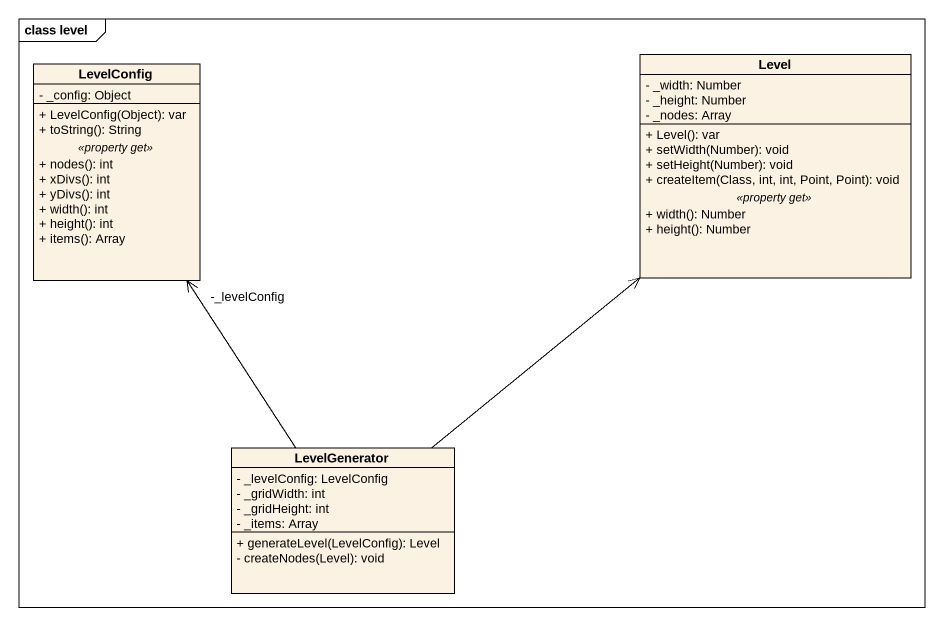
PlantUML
@startuml
mainframe class level
hide circle
hide empty members
skinparam classAttributeIconSize 0
class LevelConfig {
  - _config: Object
  --
  + LevelConfig(Object): var
  + toString(): String
  .. <<property get>> ..
  + nodes(): int
  + xDivs(): int
  + yDivs(): int
  + width(): int
  + height(): int
  + items(): Array
}
class Level {
  - _width: Number
  - _height: Number
  - _nodes: Array
  --
  + Level(): var
  + setWidth(Number): void
  + setHeight(Number): void
  + createItem(Class, int, int, Point, Point): void
  .. <<property get>> ..
  + width(): Number
  + height(): Number
}
class LevelGenerator {
  - _levelConfig: LevelConfig
  - _gridWidth: int
  - _gridHeight: int
  - _items: Array
  + generateLevel(LevelConfig): Level
  - createNodes(Level): void
}
LevelGenerator -up-> "-_levelConfig" LevelConfig
LevelGenerator -up-> Level
@enduml
